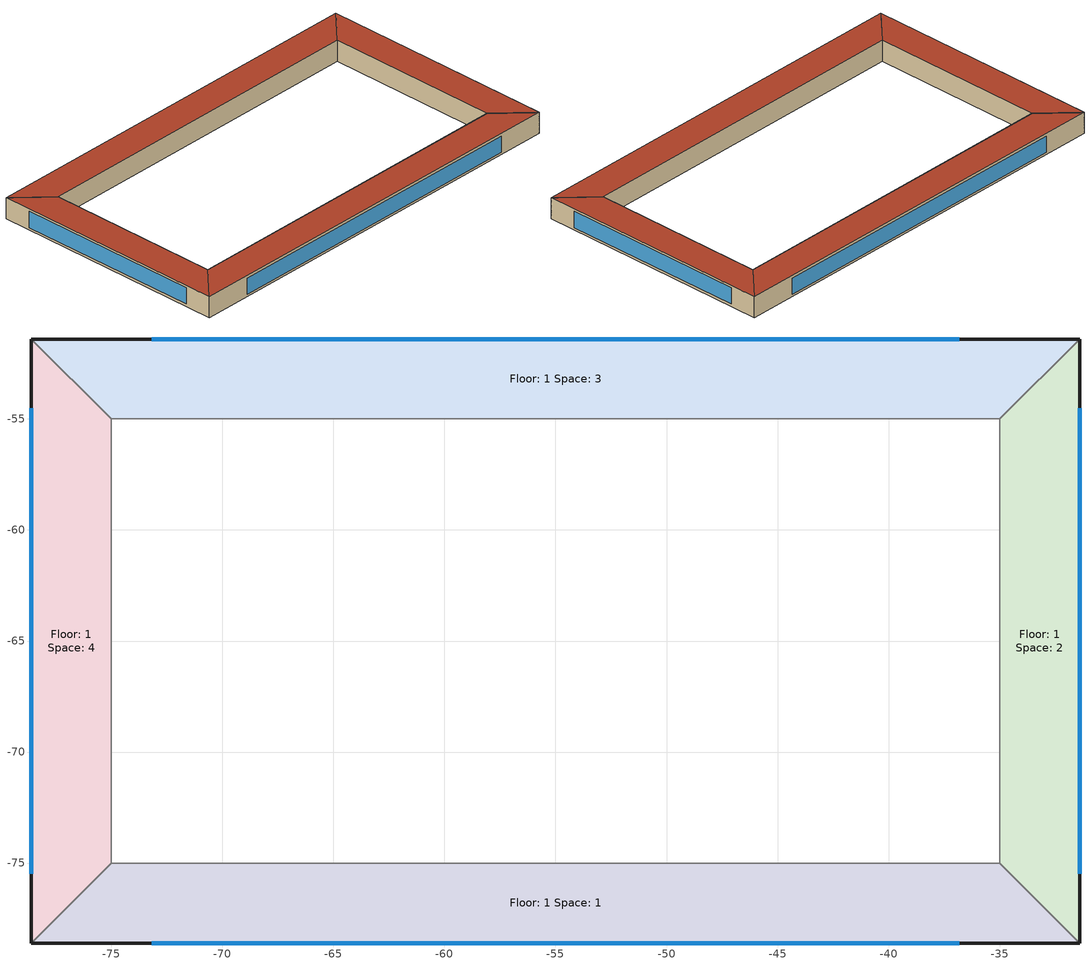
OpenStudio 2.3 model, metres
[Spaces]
Floor: 1 Space: 1
 floor ground: -78.6,-78.6 -75,-75 -35,-75 -31.4,-78.6 z0
 wall outside: -78.6,-78.6 -31.4,-78.6 z0:2.4
 wall to Floor: 1 Space: 5: -35,-75 -75,-75 z0:2.4
 wall to Floor: 1 Space: 2: -35,-75 -31.4,-78.6 z0:2.4
 wall to Floor: 1 Space: 4: -78.6,-78.6 -75,-75 z0:2.4
 window: -73.17,-78.6 -36.83,-78.6 z0.28:2.12
 roof outside: -75,-75 -78.6,-78.6 -31.4,-78.6 -35,-75 z2.4
Floor: 1 Space: 5
 wall to Floor: 1 Space: 2: -35,-75 -35,-55 z0:2.4
 wall to Floor: 1 Space: 3: -35,-55 -75,-55 z0:2.4
 wall to Floor: 1 Space: 4: -75,-55 -75,-75 z0:2.4
Floor: 1 Space: 2
 floor ground: -31.4,-78.6 -35,-75 -35,-55 -31.4,-51.4 z0
 wall outside: -31.4,-78.6 -31.4,-51.4 z0:2.4
 wall to Floor: 1 Space: 3: -35,-55 -31.4,-51.4 z0:2.4
 window: -31.4,-75.47 -31.4,-54.53 z0.28:2.12
 roof outside: -35,-75 -31.4,-78.6 -31.4,-51.4 -35,-55 z2.4
Floor: 1 Space: 3
 floor ground: -31.4,-51.4 -35,-55 -75,-55 -78.6,-51.4 z0
 wall outside: -31.4,-51.4 -78.6,-51.4 z0:2.4
 wall to Floor: 1 Space: 4: -75,-55 -78.6,-51.4 z0:2.4
 window: -36.83,-51.4 -73.17,-51.4 z0.28:2.12
 roof outside: -35,-55 -31.4,-51.4 -78.6,-51.4 -75,-55 z2.4
Floor: 1 Space: 4
 floor ground: -78.6,-51.4 -75,-55 -75,-75 -78.6,-78.6 z0
 wall outside: -78.6,-51.4 -78.6,-78.6 z0:2.4
 window: -78.6,-54.53 -78.6,-75.47 z0.28:2.12
 roof outside: -75,-55 -78.6,-51.4 -78.6,-78.6 -75,-75 z2.4
[Building]
shapeBox
[Site]
SAN_FRANCISCO: Latitude {deg}=37.62; Longitude {deg}=-122.38; Time Zone {hr}=-8; Elevation {m}=5
[ClimateZones]
Climate Zone Institution Name 2=CEC; Climate Zone Document Name 2=California Climate Zone Descriptions; Climate Zone Document Year 2=1995
[ThermalZone] Use Ideal Air Loads=No
Floor: 1 Zone: 1; Floor: 1 Zone: 2; Floor: 1 Zone: 3; Floor: 1 Zone: 4; Floor: 1 Zone: 5
[Sizing:Zone] Zone Cooling Design Supply Air Temperature Input Method=SupplyAirTemperature; Zone Cooling Design Supply Air Temperature {C}=14; Zone Cooling Design Supply Air Temperature Difference {deltaC}=11.11; Zone Heating Design Supply Air Temperature Input Method=SupplyAirTemperature; Zone Heating Design Supply Air Temperature {C}=40; Zone Heating Design Supply Air Temperature Difference {deltaC}=11.11; Zone Cooling Design Supply Air Humidity Ratio {kg-H2O/kg-air}=0.0085; Zone Heating Design Supply Air Humidity Ratio {kg-H2O/kg-air}=0.008; Cooling Design Air Flow Method=DesignDay; Heating Design Air Flow Method=DesignDay; Account for Dedicated Outdoor Air System=No; Dedicated Outdoor Air System Control Strategy=NeutralSupplyAir; Dedicated Outdoor Air Low Setpoint Temperature for Design {C}=autosize; Dedicated Outdoor Air High Setpoint Temperature for Design {C}=autosize
Floor: 1 Zone: 1; Floor: 1 Zone: 2; Floor: 1 Zone: 3; Floor: 1 Zone: 4; Floor: 1 Zone: 5
[BuildingStory]
storey-1
[Space] Building Story=storey-1
Name | Thermal Zone
Floor: 1 Space: 1 | Floor: 1 Zone: 1
Floor: 1 Space: 2 | Floor: 1 Zone: 2
Floor: 1 Space: 3 | Floor: 1 Zone: 3
Floor: 1 Space: 4 | Floor: 1 Zone: 4
Floor: 1 Space: 5 | Floor: 1 Zone: 5
